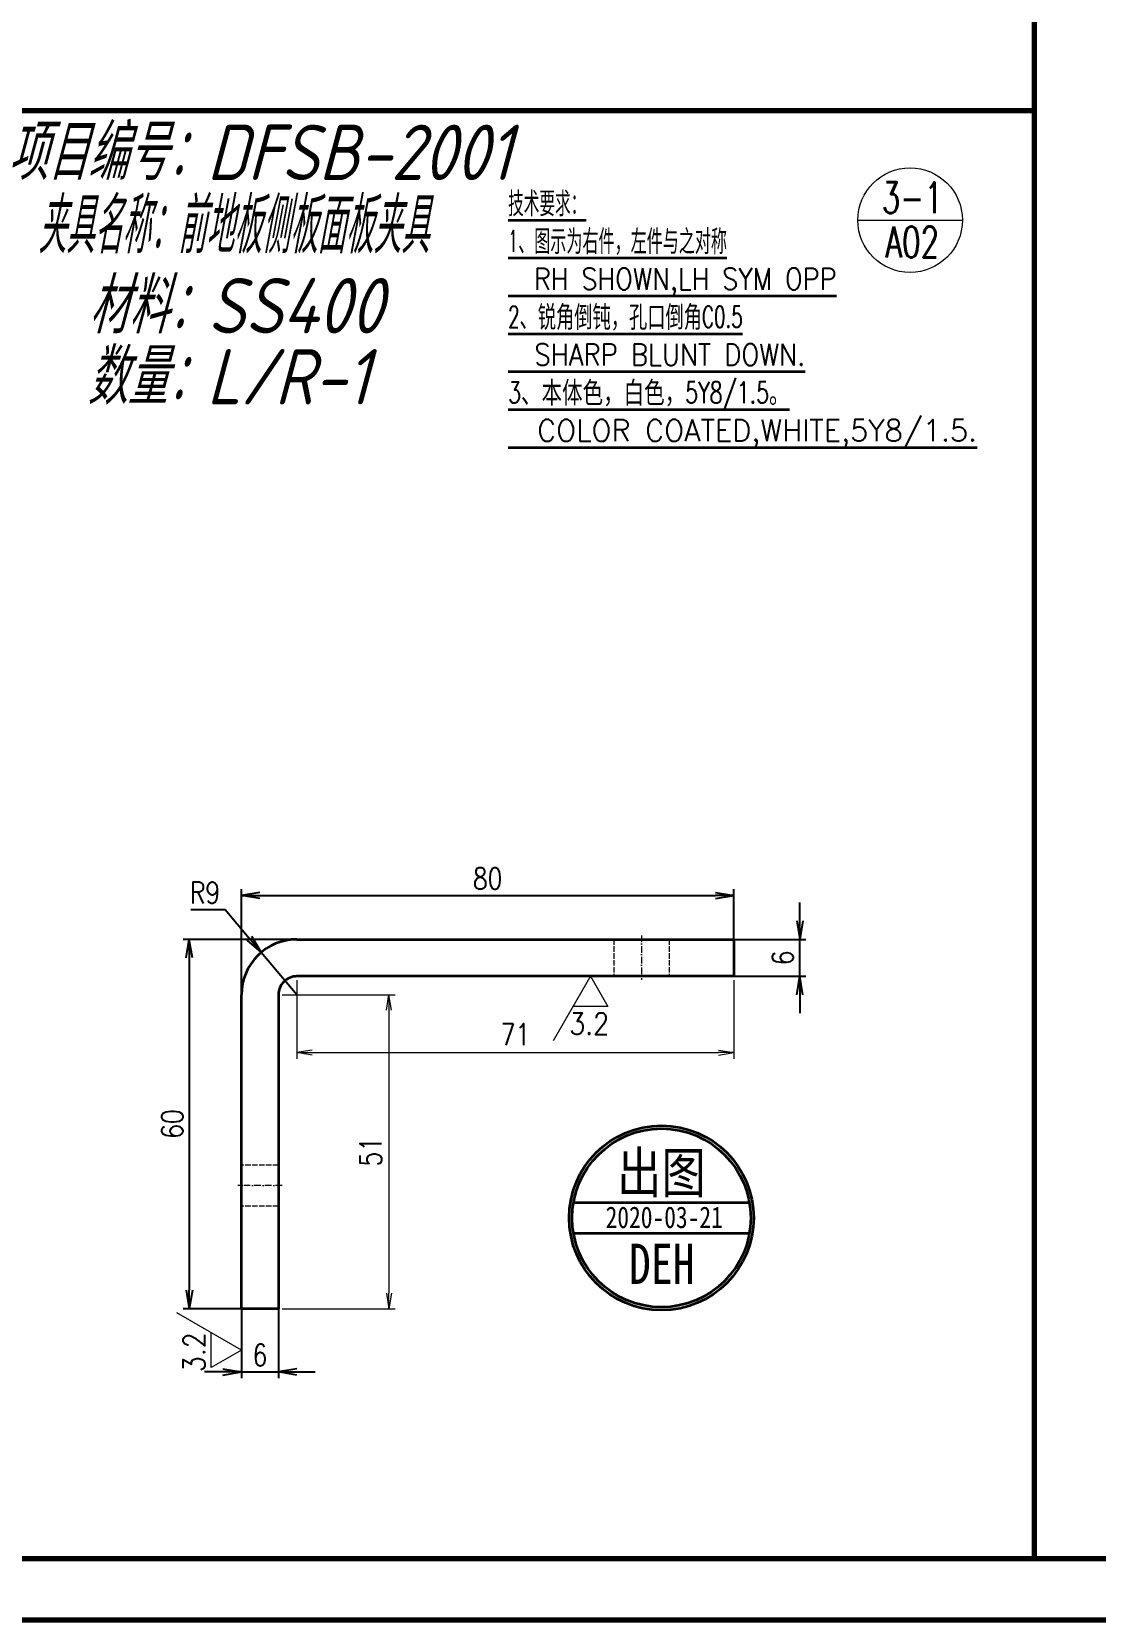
# Model space of a CAD drawing. Header units: millimetres. Extents: x 1333 to 104182, y -62926 to -5704.
# Drawn here: x 47272.3 to 47445.3, y -62915.6 to -62657.5 of the extents above; entities that cross this region are included whole.
import ezdxf
from ezdxf.enums import TextEntityAlignment as Align

# ---------------------------------------------------------------- set-up
doc = ezdxf.new("R2010")
doc.units = ezdxf.units.MM
doc.header["$LTSCALE"] = 0.5
doc.linetypes.add('DASHDOT', pattern=[18.5, 12, -3, 0.5, -3])
doc.linetypes.add('DASHED', pattern=[15, 12, -3])
for name, color, linetype in [('08', 1, 'Continuous'), ('11', 3, 'Continuous'), ('7标注层', 4, 'Continuous')]:
    doc.layers.add(name, color=color, linetype=linetype)
for name, color, linetype, lineweight in [('TEXT', 1, 'Continuous', 35), ('印章专用-出图', 1, 'Continuous', 80), ('材质&数量层', 1, 'Continuous', 9), ('标注线', 3, 'Continuous', 18)]:
    doc.layers.add(name, color=color, linetype=linetype, lineweight=lineweight)
doc.styles.add('DIM', font='romans.shx', dxfattribs={"width": 0.8, "bigfont": 'bigfont.shx'})
doc.styles.add('GB', font='gbeitc.shx', dxfattribs={"bigfont": 'gbcbig.shx'})
doc.styles.add('KAI', font='simplex.shx', dxfattribs={"width": 0.8, "bigfont": 'extfont.shx'})
doc.styles.get("Standard").update_dxf_attribs({"font": 'simplex.shx'})
doc.styles.add('国标', font='simfang.ttf', dxfattribs={"width": 0.8})
doc.dimstyles.new('DEH 1-1', dxfattribs={"dimtxt": 3.5, "dimasz": 2.5, "dimexe": 1, "dimexo": 0.625, "dimgap": 1.2, "dimtad": 1, "dimtoh": 1, "dimdsep": 46, "dimtxsty": 'DIM', "dimblk": 'OPEN', "dimcen": 0, "dimclrd": 8, "dimclre": 8, "dimclrt": 2, "dimazin": 2, "dimtfac": 0.5, "dimtmove": 0, "dimatfit": 3, "dimldrblk": 'OPEN', "dimfxl": 0, "dimtolj": 2, "dimlwd": 18, "dimlwe": 18, "dimarcsym": 0})
doc.dimstyles.new('KAI-1', dxfattribs={"dimtxt": 3.5, "dimasz": 3, "dimexe": 1, "dimexo": 0, "dimgap": 1, "dimtad": 1, "dimtoh": 1, "dimdsep": 46, "dimtxsty": 'KAI', "dimblk1": 'OPEN', "dimblk2": 'OPEN', "dimsah": 1, "dimcen": 0, "dimclrd": 7, "dimclre": 7, "dimclrt": 140, "dimaunit": 1, "dimazin": 2, "dimtfac": 0.7, "dimtix": 1, "dimtmove": 0, "dimatfit": 3, "dimldrblk": 'OPEN', "dimfxl": 0, "dimtvp": 1, "dimtolj": 2, "dimarcsym": 0})

# ---------------------------------------------------------------- blocks, each defined once
blk = doc.blocks.new('_Open')
at = {"color": 0, "linetype": 'ByBlock', "lineweight": -2}
for p, q in [((-1, 0.167), (0, 0)), ((-1, -0.167), (0, 0)), ((0, 0), (-1, 0))]:
    blk.add_line(p, q, dxfattribs=at)
blk = doc.blocks.new('*D75')
at = {"layer": '7标注层', "color": 7, "lineweight": -2, "transparency": 16777216}
for p, q in [((47397.14, -62801.95), (47397.14, -62798.95)), ((47386.42, -62804.95), (47398.14, -62804.95)), ((47397.14, -62810.95), (47397.14, -62804.95)), ((47386.42, -62810.95), (47398.14, -62810.95)), ((47397.14, -62813.95), (47397.14, -62816.95))]:
    blk.add_line(p, q, dxfattribs=at)
at = {"layer": 'Defpoints', "color": 0, "transparency": 16777216}
for p in [(47386.42, -62804.95), (47397.14, -62804.95), (47386.42, -62810.95)]:
    blk.add_point(p, dxfattribs=at)
at = {"layer": '7标注层', "color": 7, "lineweight": -2, "transparency": 16777216, "xscale": 3, "yscale": 3, "zscale": 3}
for p, rotation in [((47397.14, -62804.95), 270), ((47397.14, -62810.95), 90)]:
    blk.add_blockref('_Open', p, dxfattribs=dict(at, rotation=rotation))
at = {"layer": '7标注层', "color": 140, "transparency": 16777216, "insert": (47394.39, -62807.95), "char_height": 3.5, "attachment_point": 5, "rotation": 90, "style": 'KAI'}
blk.add_mtext('\\A2;6', dxfattribs=at)
blk = doc.blocks.new('*D76')
at = {"layer": '7标注层', "color": 7, "lineweight": -2, "transparency": 16777216}
for p, q in [((47306.42, -62864.95), (47306.42, -62876.22)), ((47312.42, -62864.95), (47312.42, -62876.22)), ((47303.42, -62875.22), (47300.42, -62875.22)), ((47306.42, -62875.22), (47312.42, -62875.22)), ((47315.42, -62875.22), (47318.42, -62875.22))]:
    blk.add_line(p, q, dxfattribs=at)
at = {"layer": 'Defpoints', "color": 0, "transparency": 16777216}
for p in [(47306.42, -62864.95), (47312.42, -62864.95), (47312.42, -62875.22)]:
    blk.add_point(p, dxfattribs=at)
at = {"layer": '7标注层', "color": 7, "lineweight": -2, "transparency": 16777216, "xscale": 3, "yscale": 3, "zscale": 3}
blk.add_blockref('_Open', (47306.42, -62875.22), dxfattribs=at)
at = {"layer": '7标注层', "color": 7, "lineweight": -2, "transparency": 16777216, "xscale": 3, "yscale": 3, "zscale": 3, "rotation": 180}
blk.add_blockref('_Open', (47312.42, -62875.22), dxfattribs=at)
at = {"layer": '7标注层', "color": 140, "transparency": 16777216, "insert": (47309.42, -62872.47), "char_height": 3.5, "attachment_point": 5, "style": 'KAI'}
blk.add_mtext('\\A2;6', dxfattribs=at)
blk = doc.blocks.new('*D77')
at = {"layer": '7标注层', "color": 7, "lineweight": -2, "transparency": 16777216}
for p, q in [((47306.42, -62813.95), (47306.42, -62796.82)), ((47309.42, -62797.82), (47383.42, -62797.82)), ((47386.42, -62804.95), (47386.42, -62796.82))]:
    blk.add_line(p, q, dxfattribs=at)
at = {"layer": 'Defpoints', "color": 0, "transparency": 16777216}
for p in [(47386.42, -62797.82), (47386.42, -62804.95), (47306.42, -62813.95)]:
    blk.add_point(p, dxfattribs=at)
at = {"layer": '7标注层', "color": 7, "lineweight": -2, "transparency": 16777216, "xscale": 3, "yscale": 3, "zscale": 3, "rotation": 180}
blk.add_blockref('_Open', (47306.42, -62797.82), dxfattribs=at)
at = {"layer": '7标注层', "color": 7, "lineweight": -2, "transparency": 16777216, "xscale": 3, "yscale": 3, "zscale": 3}
blk.add_blockref('_Open', (47386.42, -62797.82), dxfattribs=at)
at = {"layer": '7标注层', "color": 140, "transparency": 16777216, "insert": (47346.42, -62795.07), "char_height": 3.5, "attachment_point": 5, "style": 'KAI'}
blk.add_mtext('\\A2;80', dxfattribs=at)
blk = doc.blocks.new('*D78')
at = {"layer": '7标注层', "color": 7, "lineweight": -2, "transparency": 16777216}
for p, q in [((47315.42, -62804.95), (47296.94, -62804.95)), ((47297.94, -62807.95), (47297.94, -62861.95)), ((47306.42, -62864.95), (47296.94, -62864.95))]:
    blk.add_line(p, q, dxfattribs=at)
at = {"layer": 'Defpoints', "color": 0, "transparency": 16777216}
for p in [(47315.42, -62804.95), (47297.94, -62864.95), (47306.42, -62864.95)]:
    blk.add_point(p, dxfattribs=at)
at = {"layer": '7标注层', "color": 7, "lineweight": -2, "transparency": 16777216, "xscale": 3, "yscale": 3, "zscale": 3}
for p, rotation in [((47297.94, -62804.95), 90), ((47297.94, -62864.95), 270)]:
    blk.add_blockref('_Open', p, dxfattribs=dict(at, rotation=rotation))
at = {"layer": '7标注层', "color": 140, "transparency": 16777216, "insert": (47295.19, -62834.95), "char_height": 3.5, "attachment_point": 5, "rotation": 90, "style": 'KAI'}
blk.add_mtext('\\A2;60', dxfattribs=at)
blk = doc.blocks.new('*D79')
at = {"layer": '7标注层', "color": 7, "lineweight": -2, "transparency": 16777216}
for p, q in [((47298.22, -62800.11), (47303.76, -62800.11)), ((47303.76, -62800.11), (47307.69, -62804.77)), ((47315.42, -62813.95), (47309.62, -62807.06))]:
    blk.add_line(p, q, dxfattribs=at)
at = {"layer": 'Defpoints', "color": 0, "transparency": 16777216}
for p in [(47309.62, -62807.06), (47315.42, -62813.95)]:
    blk.add_point(p, dxfattribs=at)
at = {"layer": '7标注层', "color": 7, "lineweight": -2, "transparency": 16777216, "xscale": 3, "yscale": 3, "zscale": 3, "rotation": 310.133347569596}
blk.add_blockref('_Open', (47309.62, -62807.06), dxfattribs=at)
at = {"layer": '7标注层', "color": 140, "transparency": 16777216, "insert": (47300.49, -62797.36), "char_height": 3.5, "attachment_point": 5, "style": 'KAI'}
blk.add_mtext('\\A2;R9', dxfattribs=at)
blk = doc.blocks.new('cct1')
at = {"color": 3, "lineweight": 13, "ltscale": 0.303109}
blk.add_line((53697.91, -20353.34), (53703.97, -20342.84), dxfattribs=at)
at = {"color": 3, "lineweight": 13, "ltscale": 0.141451}
for p, q in [((53697.91, -20353.34), (53695.08, -20348.44)), ((53695.08, -20348.44), (53700.74, -20348.44))]:
    blk.add_line(p, q, dxfattribs=at)
blk = doc.blocks.new('ccd2')
at = {"color": 3, "lineweight": 13, "ltscale": 0.303109}
blk.add_line((53697.91, -20368.76), (53691.85, -20379.26), dxfattribs=at)
at = {"color": 3, "lineweight": 13, "ltscale": 0.141451}
for p, q in [((53697.91, -20368.76), (53700.74, -20373.66)), ((53700.74, -20373.66), (53695.08, -20373.66))]:
    blk.add_line(p, q, dxfattribs=at)
blk = doc.blocks.new('出图章')
at = {"layer": '印章专用-出图'}
h = blk.add_hatch(color=256, dxfattribs=at)
h.paths.add_polyline_path([(-15, 0, 1), (15, 0, 1)])
h.paths.add_polyline_path([(14.5, 0, -1), (-14.5, 0, -1)], flags=16)
h.paths.add_polyline_path([(-7.31, -12.35), (7.41, -12.35), (7.41, -2.73), (-7.31, -2.73)], flags=8)
at = {"layer": '印章专用-出图', "lineweight": 35}
for p, q in [((-14.28, 2.5), (14.28, 2.5)), ((-14.28, -2.5), (14.28, -2.5))]:
    blk.add_line(p, q, dxfattribs=at)
for radius in [15, 14.5]:
    blk.add_circle((0, 0), radius, dxfattribs=at)
at = {"layer": '印章专用-出图', "color": 4, "style": '国标', "width": 0.8}
blk.add_text('DEH', height=6.562, dxfattribs=at).set_placement((0.05, -10.74), align=Align.CENTER)
at = {"layer": '印章专用-出图', "color": 3, "style": '国标', "width": 0.8}
blk.add_attdef('出图', text='', height=6.6, dxfattribs=at).set_placement((0, 7.35), align=Align.MIDDLE_CENTER)
at = {"layer": '印章专用-出图', "color": 2, "style": '国标', "width": 0.8}
blk.add_attdef('XXXX.XX.XX', text='', height=3.5, dxfattribs=at).set_placement((0.45, 0.1), align=Align.MIDDLE_CENTER)
blk = doc.blocks.new('YZ-CT')
at = {"layer": '印章专用-出图'}
blk.add_blockref('出图章', (0.63, 0), dxfattribs=at).add_auto_attribs({'出图': '出图', 'XXXX.XX.XX': '2020-03-21'})
blk = doc.blocks.new('*D157')
at = {"layer": 'Defpoints', "color": 0, "transparency": 16777216}
for p in [(47315.42, -62810.95), (47386.42, -62810.95), (47386.42, -62823.34)]:
    blk.add_point(p, dxfattribs=at)
at = {"layer": '标注线', "color": 8, "lineweight": 18, "transparency": 16777216}
for p, q in [((47315.42, -62811.57), (47315.42, -62824.34)), ((47386.42, -62811.57), (47386.42, -62824.34)), ((47317.92, -62823.34), (47383.92, -62823.34))]:
    blk.add_line(p, q, dxfattribs=at)
at = {"layer": '标注线', "color": 8, "lineweight": 18, "transparency": 16777216, "xscale": 2.5, "yscale": 2.5, "zscale": 2.5, "rotation": 180}
blk.add_blockref('_Open', (47315.42, -62823.34), dxfattribs=at)
at = {"layer": '标注线', "color": 8, "lineweight": 18, "transparency": 16777216, "xscale": 2.5, "yscale": 2.5, "zscale": 2.5}
blk.add_blockref('_Open', (47386.42, -62823.34), dxfattribs=at)
at = {"layer": '标注线', "color": 2, "transparency": 16777216, "insert": (47350.92, -62820.39), "char_height": 3.5, "attachment_point": 5, "style": 'DIM'}
blk.add_mtext('\\A2;71', dxfattribs=at)
blk = doc.blocks.new('*D158')
at = {"layer": 'Defpoints', "color": 0, "transparency": 16777216}
for p in [(47312.42, -62813.95), (47312.42, -62864.95), (47330.38, -62864.95)]:
    blk.add_point(p, dxfattribs=at)
at = {"layer": '标注线', "color": 8, "lineweight": 18, "transparency": 16777216}
for p, q in [((47313.05, -62813.95), (47331.38, -62813.95)), ((47330.38, -62816.45), (47330.38, -62862.45)), ((47313.05, -62864.95), (47331.38, -62864.95))]:
    blk.add_line(p, q, dxfattribs=at)
at = {"layer": '标注线', "color": 8, "lineweight": 18, "transparency": 16777216, "xscale": 2.5, "yscale": 2.5, "zscale": 2.5}
for p, rotation in [((47330.38, -62813.95), 90), ((47330.38, -62864.95), 270)]:
    blk.add_blockref('_Open', p, dxfattribs=dict(at, rotation=rotation))
at = {"layer": '标注线', "color": 2, "transparency": 16777216, "insert": (47327.43, -62839.45), "char_height": 3.5, "attachment_point": 5, "rotation": 90, "style": 'DIM'}
blk.add_mtext('\\A2;51', dxfattribs=at)

msp = doc.modelspace()

# ---------------------------------------------------------------- linework, layer by layer
at = {"color": 7, "lineweight": 70}
for p, q in [((47435.206, -62331.561), (47435.206, -62905.561)), ((47097.514, -62670.266), (47435.206, -62670.266)), ((47903.514, -62905.561), (47097.514, -62905.561)), ((47913.514, -62915.561), (47072.514, -62915.561))]:
    msp.add_line(p, q, dxfattribs=at)
at = {"color": 3, "lineweight": 35, "ltscale": 0.31754}
msp.add_line((47349.747, -62688.095), (47362.449, -62688.095), dxfattribs=at)
at = {"color": 3, "lineweight": 35}
for p, q in [((47349.747, -62694.249), (47385.312, -62694.249)), ((47349.747, -62700.402), (47403.094, -62700.402)), ((47349.747, -62706.555), (47387.852, -62706.555)), ((47349.747, -62712.708), (47398.013, -62712.708)), ((47349.747, -62718.862), (47395.473, -62718.862)), ((47349.747, -62725.015), (47425.957, -62725.015))]:
    msp.add_line(p, q, dxfattribs=at)
at = {"lineweight": 35}
for p, q in [((47315.423, -62804.946), (47386.423, -62804.946)), ((47386.423, -62810.946), (47315.423, -62810.946)), ((47306.423, -62864.946), (47306.423, -62813.946)), ((47312.423, -62813.946), (47312.423, -62864.946))]:
    msp.add_line(p, q, dxfattribs=at)
at = {"color": 2, "linetype": 'DASHED', "lineweight": 5, "ltscale": 0.15}
for p, q in [((47366.923, -62804.946), (47366.923, -62810.946)), ((47366.923, -62804.946), (47366.923, -62810.946)), ((47375.923, -62804.946), (47375.923, -62810.946)), ((47375.923, -62804.946), (47375.923, -62810.946)), ((47312.423, -62841.622), (47306.423, -62841.622)), ((47312.423, -62841.622), (47306.423, -62841.622)), ((47312.423, -62848.269), (47306.423, -62848.269)), ((47312.423, -62848.269), (47306.423, -62848.269))]:
    msp.add_line(p, q, dxfattribs=at)
at = {"color": 1, "linetype": 'DASHDOT', "lineweight": 5, "ltscale": 0.180017}
for p, q in [((47371.423, -62804.346), (47371.423, -62811.546)), ((47313.023, -62844.946), (47305.823, -62844.946))]:
    msp.add_line(p, q, dxfattribs=at)
at = {"lineweight": 35, "ltscale": 0.15}
for p, q in [((47386.423, -62804.946), (47386.423, -62810.946)), ((47312.423, -62864.946), (47306.423, -62864.946))]:
    msp.add_line(p, q, dxfattribs=at)
at = {"color": 3}
msp.add_lwpolyline([(47072.514, -62321.561), (47913.514, -62321.561), (47913.514, -62915.561), (47072.514, -62915.561)], close=True, dxfattribs=at)
at = {"lineweight": 35}
for radius in [9, 3]:
    msp.add_arc((47315.423, -62813.946), radius, 90, 180.00001, dxfattribs=at)
at = {"layer": '11', "lineweight": 9}
msp.add_line((47406.555, -62688.101), (47423.555, -62688.101), dxfattribs=at)
at = {"layer": '11'}
msp.add_lwpolyline([(47072.514, -62321.561), (47913.514, -62321.561), (47913.514, -62915.561), (47072.514, -62915.561)], close=True, dxfattribs=at)
at = {"layer": '11', "lineweight": 9}
msp.add_circle((47415.055, -62688.101), 8.5, dxfattribs=at)

# ---------------------------------------------------------------- block references
at = {"layer": '08', "color": 3}
msp.add_blockref('ccd2', (-6334.788, -42442.187), dxfattribs=at)
at = {"layer": '08', "color": 3, "rotation": 90}
msp.add_blockref('cct1', (26953.08, -116569.576), dxfattribs=at)
at = {"layer": '印章专用-出图'}
msp.add_blockref('YZ-CT', (47374.031, -62850.197), dxfattribs=at)

# ---------------------------------------------------------------- texts
at = {"color": 3, "lineweight": 13}
for s, width, p, p2 in [('技术要求：', 0.918189, (47349.747, -62687.095), (47362.449, -62687.095)), ('1、图示为右件，左件与之对称', 0.878136, (47349.747, -62693.249), (47385.312, -62693.249)), ('  RH SHOWN,LH SYM OPP', 0.765743, (47349.747, -62699.402), (47403.094, -62699.402)), ('2、锐角倒钝，孔口倒角C0.5', 0.862751, (47349.747, -62705.555), (47387.852, -62705.555)), ('  SHARP BLUNT DOWN.', 0.776399, (47349.747, -62711.708), (47398.013, -62711.708)), ('3、本体色，白色，5Y8/1.5。', 0.905461, (47349.747, -62717.862), (47395.473, -62717.862)), ('  COLOR COATED,WHITE,5Y8/1.5.', 0.87263, (47349.747, -62724.015), (47425.957, -62724.015))]:
    msp.add_text(s, height=3.5, dxfattribs=dict(at, width=width)).set_placement(p, p2, align=Align.FIT)
at = {"color": 3, "lineweight": 13, "width": 0.880907}
for rotation, p, p2 in [(0.00001, (47359.692, -62820.396), (47366.152, -62820.396)), (90, (47300.473, -62875.247), (47300.473, -62868.787))]:
    msp.add_text('3.2', height=3.5, rotation=rotation, dxfattribs=at).set_placement(p, p2, align=Align.FIT)
at = {"layer": 'TEXT', "linetype": 'Continuous', "lineweight": 9, "width": 0.7}
for s, p in [('3-1', (47415.417, -62686.953)), ('A02', (47415.417, -62694.16))]:
    msp.add_text(s, height=5, dxfattribs=at).set_placement(p, align=Align.CENTER)
at = {"layer": '材质&数量层', "style": 'GB'}
for s, p in [('项目编号：DFSB-2001', (47309.323, -62676.592)), ('材料：SS400', (47305.425, -62701.532)), ('数量：L/R-1', (47304.241, -62713.087))]:
    msp.add_text(s, height=9, dxfattribs=at).set_placement(p, align=Align.MIDDLE)
at = {"layer": '材质&数量层', "style": 'GB', "width": 0.7}
msp.add_text('夹具名称：前地板侧板面板夹具', height=9, dxfattribs=at).set_placement((47305.091, -62688.504), align=Align.MIDDLE)

# ---------------------------------------------------------------- dimensions: what is measured, and where the dimension line sits
at = {"layer": '7标注层', "color": 3}
for base, p1, p2, picture, middle in [((47386.423, -62797.825), (47306.423, -62813.946), (47386.423, -62804.946), '*D77', (47346.423, -62795.075)), ((47312.423, -62875.215), (47306.423, -62864.946), (47312.423, -62864.946), '*D76', (47309.423, -62872.465))]:
    dim = msp.add_linear_dim(base=base, p1=p1, p2=p2, dimstyle='KAI-1', dxfattribs=at)
    dim.commit()
    dim.dimension.update_dxf_attribs({"geometry": picture, "text_midpoint": middle})
dim = msp.add_radius_dim(center=(47315.423, -62813.946), mpoint=(47309.622, -62807.065), dimstyle='KAI-1', dxfattribs=at)
dim.commit()
dim.dimension.update_dxf_attribs({"geometry": '*D79', "text_midpoint": (47300.49, -62800.107), "dimtype": 164})
for base, p1, p2, picture, middle in [((47397.142, -62804.946), (47386.423, -62810.946), (47386.423, -62804.946), '*D75', (47394.392, -62807.946)), ((47297.936, -62864.946), (47315.423, -62804.946), (47306.423, -62864.946), '*D78', (47295.186, -62834.946))]:
    dim = msp.add_linear_dim(base=base, p1=p1, p2=p2, angle=90, dimstyle='KAI-1', dxfattribs=at)
    dim.commit()
    dim.dimension.update_dxf_attribs({"geometry": picture, "text_midpoint": middle})
at = {"layer": '标注线'}
dim = msp.add_linear_dim(base=(47386.423, -62823.336), p1=(47315.423, -62810.946), p2=(47386.423, -62810.946), dimstyle='DEH 1-1', dxfattribs=at)
dim.commit()
dim.dimension.update_dxf_attribs({"geometry": '*D157', "text_midpoint": (47350.923, -62820.386)})
dim = msp.add_linear_dim(base=(47330.378, -62864.946), p1=(47312.423, -62813.946), p2=(47312.423, -62864.946), angle=90, dimstyle='DEH 1-1', dxfattribs=at)
dim.commit()
dim.dimension.update_dxf_attribs({"geometry": '*D158', "text_midpoint": (47327.428, -62839.446)})

doc.saveas('drawing.dxf')
